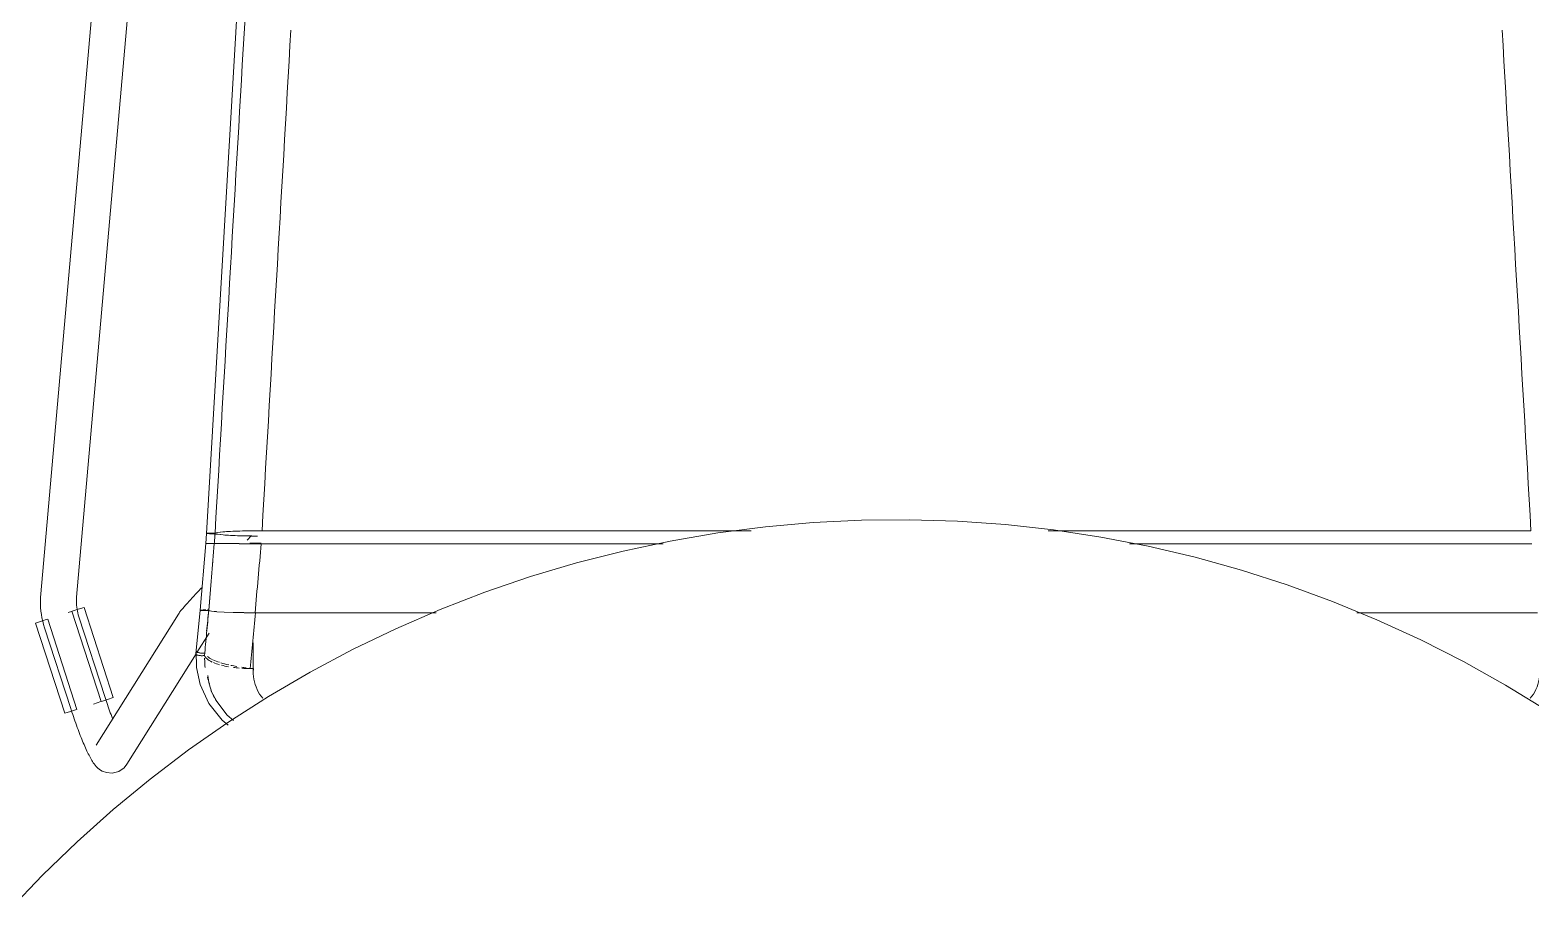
# Model space of a CAD drawing. Header units: millimetres. Extents: x 155927 to 326028, y -36033 to 97293.
# Drawn here: x 169468.3 to 169967.3, y 12575.3 to 12868 of the extents above; entities that cross this region are included whole.
import ezdxf

# ---------------------------------------------------------------- set-up
doc = ezdxf.new("R2010")
doc.units = ezdxf.units.MM
doc.header["$MEASUREMENT"] = 0
doc.layers.add('I-FURN', color=8, linetype='CONTINUOUS', lineweight=9)

msp = doc.modelspace()

# ---------------------------------------------------------------- linework, layer by layer
at = {"layer": 'I-FURN'}
for p, q in [((169510.78, 13123.77), (169471.83, 12680.44)), ((169483.79, 12679.39), (169521.08, 13103.89)), ((169546.27, 13032.48), (169526.98, 12700.57)), ((169530.7, 12700.88), (169529.81, 12700.67)), ((169532.45, 12701.07), (169530.7, 12700.88)), ((169534.95, 12701.23), (169532.45, 12701.07)), ((169538.08, 12701.36), (169534.95, 12701.23)), ((169541.65, 12701.43), (169538.08, 12701.36)), ((169545.43, 12701.46), (169541.65, 12701.43)), ((169708.03, 12701.46), (169545.43, 12701.46)), ((169545.43, 12701.46), (169708.03, 12701.46)), ((169712.79, 12702.77), (169696.92, 12700.71)), ((169728.72, 12704.2), (169712.79, 12702.77)), ((169744.7, 12704.99), (169728.72, 12704.2)), ((169760.7, 12705.13), (169744.7, 12704.99)), ((169776.69, 12704.64), (169760.7, 12705.13)), ((169792.65, 12703.51), (169776.69, 12704.64)), ((169808.55, 12701.74), (169792.65, 12703.51)), ((169967.34, 12701.46), (169806.76, 12701.46)), ((169806.76, 12701.46), (169967.34, 12701.46)), ((169824.37, 12699.34), (169808.55, 12701.74)), ((169526.7, 12697.21), (169524.88, 12675.01)), ((169526.77, 12697.21), (169526.7, 12697.21)), ((169526.7, 12697.21), (169526.77, 12697.21)), ((169526.71, 12697.21), (169526.97, 12700.57)), ((169526.77, 12697.21), (169526.71, 12697.21)), ((169526.71, 12697.21), (169526.77, 12697.21)), ((169527.25, 12697.2), (169526.96, 12697.2)), ((169526.96, 12697.2), (169527.25, 12697.2)), ((169527.04, 12700.6), (169526.98, 12700.57)), ((169526.98, 12700.57), (169527.05, 12700.54)), ((169527.23, 12700.62), (169527.04, 12700.6)), ((169527.05, 12700.54), (169527.24, 12700.51)), ((169527.52, 12700.64), (169527.23, 12700.62)), ((169527.24, 12700.51), (169527.53, 12700.49)), ((169527.64, 12697.22), (169527.25, 12697.21)), ((169527.64, 12697.2), (169527.25, 12697.2)), ((169527.25, 12697.2), (169527.63, 12697.2)), ((169527.26, 12697.21), (169527.64, 12697.22)), ((169527.91, 12700.66), (169527.52, 12700.64)), ((169527.53, 12700.49), (169527.91, 12700.47)), ((169527.63, 12697.2), (169528.08, 12697.2)), ((169527.64, 12697.22), (169528.09, 12697.22)), ((169528.09, 12697.22), (169527.64, 12697.22)), ((169528.09, 12697.2), (169527.64, 12697.2)), ((169528.36, 12700.67), (169527.91, 12700.66)), ((169527.91, 12700.47), (169528.37, 12700.46)), ((169528.08, 12697.2), (169528.57, 12697.2)), ((169528.09, 12697.22), (169528.58, 12697.22)), ((169528.58, 12697.22), (169528.09, 12697.22)), ((169528.58, 12697.2), (169528.09, 12697.2)), ((169528.85, 12700.68), (169528.36, 12700.67)), ((169528.37, 12700.46), (169528.86, 12700.46)), ((169528.57, 12697.2), (169529.07, 12697.2)), ((169528.58, 12697.22), (169529.08, 12697.22)), ((169529.08, 12697.22), (169528.58, 12697.22)), ((169529.07, 12697.2), (169528.58, 12697.2)), ((169529.34, 12700.68), (169528.85, 12700.68)), ((169528.86, 12700.46), (169529.35, 12700.46)), ((169529.54, 12697.2), (169529.07, 12697.2)), ((169529.07, 12697.2), (169529.54, 12697.2)), ((169529.08, 12697.22), (169529.55, 12697.22)), ((169529.55, 12697.22), (169529.08, 12697.22)), ((169529.81, 12700.67), (169529.34, 12700.68)), ((169529.35, 12700.46), (169529.82, 12700.47)), ((169530.43, 12697.19), (169529.54, 12697.2)), ((169529.54, 12697.2), (169530.43, 12697.19)), ((169529.82, 12700.47), (169530.72, 12700.26)), ((169532.17, 12697.17), (169530.43, 12697.19)), ((169530.43, 12697.19), (169532.18, 12697.17)), ((169532.19, 12697.24), (169530.44, 12697.23)), ((169530.45, 12697.23), (169532.2, 12697.24)), ((169530.72, 12700.26), (169532.47, 12700.07)), ((169534.68, 12697.16), (169532.18, 12697.17)), ((169532.18, 12697.17), (169534.68, 12697.16)), ((169534.69, 12697.26), (169532.19, 12697.24)), ((169532.2, 12697.24), (169534.7, 12697.26)), ((169532.47, 12700.07), (169534.97, 12699.9)), ((169537.81, 12697.15), (169534.68, 12697.16)), ((169534.68, 12697.16), (169537.81, 12697.15)), ((169537.82, 12697.26), (169534.69, 12697.26)), ((169534.7, 12697.26), (169537.82, 12697.26)), ((169534.97, 12699.9), (169538.09, 12699.78)), ((169537.81, 12697.15), (169541.38, 12697.15)), ((169541.38, 12697.15), (169537.82, 12697.15)), ((169538.09, 12699.78), (169541.64, 12699.7)), ((169541.94, 12699.82), (169540.47, 12698.29)), ((169541.38, 12697.27), (169545.16, 12697.27)), ((169545.16, 12697.27), (169541.38, 12697.27)), ((169545.17, 12697.15), (169541.38, 12697.15)), ((169541.38, 12697.15), (169545.17, 12697.15)), ((169541.64, 12699.7), (169543.89, 12699.68)), ((169678.81, 12697.15), (169545.17, 12697.15)), ((169545.17, 12697.15), (169678.81, 12697.15)), ((169681.15, 12698.02), (169665.5, 12694.7)), ((169696.92, 12700.71), (169681.15, 12698.02)), ((169840.08, 12696.3), (169824.37, 12699.34)), ((169967.6, 12697.15), (169833.86, 12697.15)), ((169833.86, 12697.15), (169967.6, 12697.15)), ((169855.65, 12692.64), (169840.08, 12696.3)), ((169665.5, 12694.7), (169650, 12690.75)), ((169871.07, 12688.36), (169855.65, 12692.64)), ((169634.66, 12686.19), (169619.52, 12681.02)), ((169650, 12690.75), (169634.66, 12686.19)), ((169886.3, 12683.47), (169871.07, 12688.36)), ((169523.64, 12680.69), (169524.05, 12681.13)), ((169524.05, 12681.13), (169524.47, 12681.59)), ((169524.47, 12681.59), (169524.91, 12682.05)), ((169524.91, 12682.05), (169525.35, 12682.52)), ((169619.52, 12681.02), (169604.6, 12675.24)), ((169901.33, 12677.97), (169886.3, 12683.47)), ((169471.76, 12679.3), (169471.72, 12678.16)), ((169471.72, 12678.16), (169471.74, 12677.02)), ((169471.74, 12677.02), (169471.8, 12675.88)), ((169471.83, 12680.44), (169471.76, 12679.3)), ((169483.72, 12678.04), (169483.74, 12678.7)), ((169483.73, 12677.38), (169483.72, 12678.04)), ((169483.77, 12676.72), (169483.73, 12677.38)), ((169483.74, 12678.7), (169483.78, 12679.36)), ((169483.83, 12676.06), (169483.77, 12676.72)), ((169483.78, 12679.36), (169483.79, 12679.39)), ((169483.92, 12675.4), (169483.83, 12676.06)), ((169484.32, 12675.35), (169486.27, 12675.98)), ((169495.96, 12645.97), (169486.27, 12675.98)), ((169519.16, 12675.72), (169519.39, 12675.99)), ((169519.39, 12675.99), (169519.63, 12676.27)), ((169519.63, 12676.27), (169519.89, 12676.56)), ((169519.89, 12676.56), (169520.16, 12676.87)), ((169520.16, 12676.87), (169520.45, 12677.19)), ((169520.45, 12677.19), (169520.75, 12677.53)), ((169520.75, 12677.53), (169521.07, 12677.88)), ((169521.07, 12677.88), (169521.39, 12678.24)), ((169521.39, 12678.24), (169521.74, 12678.62)), ((169521.74, 12678.62), (169522.09, 12679.01)), ((169522.09, 12679.01), (169522.46, 12679.41)), ((169522.46, 12679.41), (169522.84, 12679.83)), ((169522.84, 12679.83), (169523.23, 12680.25)), ((169523.23, 12680.25), (169523.64, 12680.69)), ((169916.12, 12671.88), (169901.33, 12677.97)), ((169470.12, 12670.76), (169472.07, 12671.39)), ((169471.8, 12675.88), (169471.9, 12674.74)), ((169471.9, 12674.74), (169472.05, 12673.61)), ((169472.05, 12673.61), (169472.25, 12672.49)), ((169472.07, 12671.39), (169474.04, 12672.03)), ((169472.25, 12672.49), (169472.49, 12671.37)), ((169472.49, 12671.37), (169472.78, 12670.26)), ((169483.85, 12642.06), (169474.16, 12672.07)), ((169480.97, 12674.26), (169482.13, 12674.64)), ((169482.23, 12674.67), (169491.92, 12644.66)), ((169482.35, 12674.71), (169484.32, 12675.35)), ((169484.03, 12674.75), (169483.92, 12675.4)), ((169484.17, 12674.1), (169484.03, 12674.75)), ((169484.34, 12673.46), (169484.17, 12674.1)), ((169484.53, 12672.83), (169484.34, 12673.46)), ((169493.24, 12646.02), (169484.53, 12672.83)), ((169517.63, 12673.74), (169490.32, 12630.16)), ((169517.63, 12673.74), (169517.84, 12674.07)), ((169517.84, 12674.07), (169518.03, 12674.32)), ((169518.03, 12674.32), (169518.2, 12674.55)), ((169518.2, 12674.55), (169518.37, 12674.77)), ((169518.37, 12674.77), (169518.55, 12675)), ((169518.55, 12675), (169518.74, 12675.23)), ((169518.74, 12675.23), (169518.94, 12675.47)), ((169518.94, 12675.47), (169519.16, 12675.72)), ((169524.88, 12675.01), (169523.45, 12660.52)), ((169524.94, 12675.03), (169524.88, 12675.01)), ((169524.88, 12675.01), (169524.94, 12675.03)), ((169524.95, 12674.98), (169524.88, 12675.01)), ((169524.88, 12675.01), (169524.94, 12674.98)), ((169525.13, 12675.06), (169524.94, 12675.03)), ((169524.94, 12675.03), (169525.13, 12675.06)), ((169524.94, 12674.98), (169525.13, 12674.96)), ((169525.42, 12675.08), (169525.13, 12675.06)), ((169525.13, 12675.06), (169525.42, 12675.08)), ((169525.13, 12674.96), (169525.43, 12674.94)), ((169525.43, 12674.94), (169525.14, 12674.96)), ((169525.8, 12675.1), (169525.42, 12675.08)), ((169525.42, 12675.08), (169525.8, 12675.1)), ((169525.43, 12674.94), (169525.81, 12674.92)), ((169525.82, 12674.92), (169525.43, 12674.94)), ((169526.25, 12675.11), (169525.8, 12675.1)), ((169525.8, 12675.1), (169526.26, 12675.11)), ((169525.81, 12674.92), (169526.27, 12674.91)), ((169526.27, 12674.91), (169525.82, 12674.92)), ((169526.74, 12675.11), (169526.25, 12675.11)), ((169526.26, 12675.11), (169526.75, 12675.11)), ((169526.27, 12674.91), (169526.76, 12674.9)), ((169526.76, 12674.9), (169526.27, 12674.91)), ((169526.76, 12674.9), (169527.25, 12674.91)), ((169527.26, 12674.91), (169526.76, 12674.9)), ((169527.71, 12675.1), (169527.24, 12675.11)), ((169527.24, 12675.11), (169527.72, 12675.1)), ((169527.25, 12674.91), (169527.73, 12674.92)), ((169527.73, 12674.92), (169527.26, 12674.91)), ((169528.61, 12674.72), (169527.73, 12674.92)), ((169527.73, 12674.92), (169528.62, 12674.72)), ((169530.33, 12674.55), (169528.62, 12674.72)), ((169528.62, 12674.72), (169530.35, 12674.54)), ((169532.79, 12674.39), (169530.35, 12674.54)), ((169530.35, 12674.54), (169532.83, 12674.39)), ((169532.83, 12674.39), (169535.93, 12674.28)), ((169535.86, 12674.28), (169532.83, 12674.39)), ((169535.92, 12674.28), (169535.86, 12674.28)), ((169539.37, 12674.21), (169535.93, 12674.28)), ((169535.93, 12674.28), (169539.37, 12674.21)), ((169539.46, 12674.2), (169543.23, 12674.18)), ((169543.1, 12674.18), (169539.46, 12674.2)), ((169543.23, 12674.18), (169603.34, 12674.18)), ((169603.34, 12674.18), (169543.23, 12674.18)), ((169604.6, 12675.24), (169589.93, 12668.88)), ((169909.43, 12674.18), (169969.54, 12674.18)), ((169969.54, 12674.18), (169909.43, 12674.18)), ((169930.66, 12665.2), (169916.12, 12671.88)), ((169479.81, 12640.75), (169470.12, 12670.76)), ((169472.78, 12670.26), (169473.1, 12669.17)), ((169473.1, 12669.17), (169473.12, 12669.12)), ((169473.12, 12669.12), (169481.83, 12642.31)), ((169523.76, 12660.92), (169527.8, 12667.37)), ((169589.93, 12668.88), (169575.51, 12661.93)), ((169523.66, 12655.95), (169523.58, 12661.41)), ((169542.52, 12664.14), (169542.52, 12654.38)), ((169575.51, 12661.93), (169561.39, 12654.41)), ((169944.92, 12657.94), (169930.66, 12665.2)), ((169500.49, 12623.79), (169523.52, 12660.55)), ((169524.88, 12650.3), (169523.66, 12655.95)), ((169958.87, 12650.12), (169944.92, 12657.94)), ((169542.57, 12655.63), (169541.53, 12655.63)), ((169561.39, 12654.41), (169547.58, 12646.33)), ((169493.35, 12645.69), (169493.24, 12646.02)), ((169495.96, 12645.97), (169494.01, 12645.34)), ((169527.78, 12643.99), (169524.88, 12650.3)), ((169530.35, 12644.7), (169528.44, 12648.38)), ((169547.58, 12646.33), (169534.1, 12637.71)), ((169972.5, 12641.75), (169958.87, 12650.12)), ((169481.76, 12641.38), (169479.81, 12640.75)), ((169483.73, 12642.02), (169481.76, 12641.38)), ((169481.98, 12641.85), (169481.83, 12642.31)), ((169482.22, 12641.11), (169481.98, 12641.85)), ((169482.47, 12640.38), (169482.22, 12641.11)), ((169489.34, 12643.83), (169491.82, 12644.63)), ((169494.01, 12645.34), (169492.04, 12644.7)), ((169493.58, 12645), (169493.35, 12645.69)), ((169493.81, 12644.31), (169493.58, 12645)), ((169494.04, 12643.62), (169493.81, 12644.31)), ((169494.28, 12642.94), (169494.04, 12643.62)), ((169494.51, 12642.27), (169494.28, 12642.94)), ((169494.75, 12641.6), (169494.51, 12642.27)), ((169494.98, 12640.95), (169494.75, 12641.6)), ((169532.12, 12638.46), (169527.78, 12643.99)), ((169533.85, 12640.12), (169530.35, 12644.7)), ((169482.72, 12639.64), (169482.47, 12640.38)), ((169482.97, 12638.92), (169482.72, 12639.64)), ((169483.22, 12638.19), (169482.97, 12638.92)), ((169483.48, 12637.48), (169483.22, 12638.19)), ((169483.73, 12636.77), (169483.48, 12637.48)), ((169483.99, 12636.07), (169483.73, 12636.77)), ((169484.24, 12635.38), (169483.99, 12636.07)), ((169495.22, 12640.3), (169494.98, 12640.95)), ((169495.45, 12639.66), (169495.22, 12640.3)), ((169495.69, 12639.04), (169495.45, 12639.66)), ((169534.1, 12637.71), (169520.98, 12628.56)), ((169534.17, 12636.82), (169532.12, 12638.46)), ((169535.93, 12638.39), (169533.85, 12640.12)), ((169484.5, 12634.71), (169484.24, 12635.38)), ((169484.75, 12634.04), (169484.5, 12634.71)), ((169485, 12633.39), (169484.75, 12634.04)), ((169485.26, 12632.75), (169485, 12633.39)), ((169485.51, 12632.12), (169485.26, 12632.75)), ((169485.75, 12631.51), (169485.51, 12632.12)), ((169486, 12630.92), (169485.75, 12631.51)), ((169486.25, 12630.34), (169486, 12630.92)), ((169486.49, 12629.77), (169486.25, 12630.34)), ((169486.73, 12629.23), (169486.49, 12629.77)), ((169486.97, 12628.7), (169486.73, 12629.23)), ((169487.2, 12628.19), (169486.97, 12628.7)), ((169487.44, 12627.7), (169487.2, 12628.19)), ((169487.67, 12627.23), (169487.44, 12627.7)), ((169487.9, 12626.77), (169487.67, 12627.23)), ((169488.12, 12626.33), (169487.9, 12626.77)), ((169488.35, 12625.91), (169488.12, 12626.33)), ((169520.98, 12628.56), (169508.24, 12618.88)), ((169488.58, 12625.5), (169488.35, 12625.91)), ((169488.82, 12625.1), (169488.58, 12625.5)), ((169489.06, 12624.7), (169488.82, 12625.1)), ((169489.32, 12624.32), (169489.06, 12624.7)), ((169489.6, 12623.93), (169489.32, 12624.32)), ((169489.91, 12623.52), (169489.6, 12623.93)), ((169490.28, 12623.1), (169489.91, 12623.52)), ((169490.74, 12622.63), (169490.28, 12623.1)), ((169491.37, 12622.11), (169490.74, 12622.63)), ((169492.28, 12621.55), (169491.37, 12622.11)), ((169493.66, 12621.03), (169492.28, 12621.55)), ((169495.64, 12620.85), (169493.66, 12621.03)), ((169497.86, 12621.44), (169495.64, 12620.85)), ((169499.6, 12622.66), (169497.86, 12621.44)), ((169499.6, 12622.66), (169500.49, 12623.79)), ((169508.24, 12618.88), (169495.89, 12608.71)), ((169495.89, 12608.71), (169483.96, 12598.05)), ((169483.96, 12598.05), (169472.47, 12586.92)), ((169472.47, 12586.92), (169461.43, 12575.34))]:
    msp.add_line(p, q, dxfattribs=at)
for points in [[(169529.81, 12700.67), (169533.03, 12756.07), (169539.47, 12866.83), (169545.91, 12977.43), (169549.13, 13032.67)], [(169982.95, 12700.67), (169979.73, 12756.07), (169973.29, 12866.83), (169966.85, 12977.43), (169963.63, 13032.67)], [(169545.43, 12701.46), (169548.63, 12756.99), (169551.82, 12812.52), (169555.02, 12867.95)], [(169957.75, 12867.95), (169960.94, 12812.49), (169964.14, 12756.99), (169967.34, 12701.46)], [(169529.82, 12700.47), (169529.23, 12700.45), (169527.72, 12700.45), (169526.98, 12700.53), (169526.97, 12700.57)], [(169527.73, 12674.92), (169528.03, 12678.62), (169528.64, 12686.05), (169529.24, 12693.48), (169529.54, 12697.2)], [(169529.81, 12700.67), (169529.77, 12700.09), (169529.68, 12698.93), (169529.59, 12697.78), (169529.54, 12697.2)], [(169529.82, 12700.47), (169529.78, 12699.93), (169529.69, 12698.84), (169529.6, 12697.76), (169529.55, 12697.22)], [(169544.14, 12685.65), (169544.48, 12689.48), (169544.82, 12693.31), (169545.17, 12697.15)], [(169528.92, 12689.66), (169528.96, 12690.07), (169528.99, 12690.48), (169529.02, 12690.89)], [(169527.72, 12675.1), (169528.02, 12678.75), (169528.32, 12682.4), (169528.62, 12686.05)], [(169543.1, 12674.18), (169543.45, 12678), (169543.79, 12681.82), (169544.14, 12685.65)], [(169527.73, 12674.92), (169527.49, 12672.39), (169527.01, 12667.35), (169526.53, 12662.4), (169526.29, 12659.96)], [(169527.71, 12675.1), (169527.48, 12672.73), (169527.24, 12670.36), (169527.01, 12668.02)], [(169543.23, 12674.18), (169542.92, 12671.04), (169542.33, 12664.79), (169541.79, 12658.65), (169541.53, 12655.63)], [(169523.64, 12661.26), (169523.68, 12661.22), (169523.8, 12661.13), (169524.1, 12660.99), (169524.48, 12660.88), (169524.94, 12660.78), (169525.43, 12660.72), (169525.93, 12660.68), (169526.24, 12660.69), (169526.39, 12660.69)], [(169528.84, 12657.79), (169528.14, 12658.12), (169527, 12658.82), (169526.44, 12659.57), (169526.29, 12659.96)], [(169526.33, 12659.13), (169526.34, 12658.48), (169526.38, 12657.83), (169526.44, 12657.18)], [(169526.47, 12655.96), (169526.38, 12656.78), (169526.37, 12657.6), (169526.38, 12658.43)], [(169527.3, 12659.61), (169527.71, 12659.28), (169528.23, 12658.96), (169528.87, 12658.65)], [(169529.12, 12658.53), (169529.75, 12658.24), (169530.5, 12657.96), (169531.32, 12657.7)], [(169531.27, 12656.91), (169530.54, 12657.12), (169529.9, 12657.35), (169529.31, 12657.59)], [(169531.74, 12657.54), (169532.55, 12657.29), (169533.42, 12657.06), (169534.34, 12656.85)], [(169534.32, 12656.23), (169533.48, 12656.37), (169532.67, 12656.54), (169531.94, 12656.72)], [(169535, 12656.69), (169535.66, 12656.55), (169536.35, 12656.41), (169537.05, 12656.28)], [(169537.81, 12655.79), (169537.16, 12655.85), (169536.52, 12655.92), (169535.89, 12656)], [(169538.69, 12656.04), (169539.16, 12655.98), (169539.64, 12655.92), (169540.12, 12655.87)], [(169527.26, 12652.71), (169527.46, 12651.99), (169527.69, 12651.27), (169527.96, 12650.56)], [(169541.53, 12655.63), (169540.57, 12655.63), (169539.64, 12655.67), (169538.73, 12655.72)], [(169542.52, 12654.11), (169542.51, 12654.61), (169542.53, 12655.12), (169542.57, 12655.63)]]:
    msp.add_open_spline(points, degree=3, dxfattribs=at)
for points, knots in [([(169529.81, 12700.67), (169530.09, 12700.81), (169531.48, 12701.02), (169534.84, 12701.24), (169538, 12701.37), (169541.61, 12701.44), (169544.16, 12701.46), (169545.43, 12701.46)], [-1, -1, -1, -1, -0.666667, -0.5, -0.333333, -0.166667, 0, 0, 0, 0]), ([(169526.97, 12700.57), (169526.98, 12700.59), (169527.11, 12700.61), (169527.51, 12700.65), (169527.89, 12700.66), (169528.35, 12700.67), (169528.84, 12700.68), (169529.35, 12700.68), (169529.66, 12700.67), (169529.81, 12700.67)], [-0.498493, -0.498493, -0.498493, -0.498493, -0.375, -0.3125, -0.25, -0.1875, -0.125, -0.0625, 0, 0, 0, 0]), ([(169543.89, 12699.68), (169541.87, 12699.69), (169538.64, 12699.75), (169534.85, 12699.9), (169531.5, 12700.12), (169530.11, 12700.32), (169529.82, 12700.47)], [-0.9335619, -0.9335619, -0.9335619, -0.9335619, -0.6666667, -0.5, -0.3333333, 0, 0, 0, 0]), ([(169526.29, 12659.96), (169526.15, 12659.94), (169525.86, 12659.91), (169525.44, 12659.89), (169525.07, 12659.9), (169524.77, 12659.93), (169524.5, 12659.96), (169524.25, 12660.01), (169524.03, 12660.07), (169523.83, 12660.14), (169523.64, 12660.24), (169523.54, 12660.32), (169523.5, 12660.37)], [0, 0, 0, 0, 0.0555556, 0.1111111, 0.1666667, 0.1944444, 0.2222222, 0.2777778, 0.3055556, 0.3333333, 0.3888889, 0.4444444, 0.4444444, 0.4444444, 0.4444444]), ([(169530.36, 12644.72), (169529.85, 12645.54), (169528.26, 12648.26), (169527.67, 12651.25), (169527.38, 12653.35)], [-0.4024189, -0.4024189, -0.4024189, -0.4024189, -0.3333333, -0.1789981, -0.1789981, -0.1789981, -0.1789981]), ([(169545.68, 12645.73), (169544.92, 12646.64), (169542.99, 12649.64), (169542.36, 12653.24), (169542.57, 12655.63)], [0.5, 0.5, 0.5, 0.5, 0.6666667, 1, 1, 1, 1]), ([(169970.19, 12655.63), (169970.41, 12653.24), (169969.78, 12649.64), (169967.85, 12646.64), (169967.08, 12645.73)], [0, 0, 0, 0, 0.3333333, 0.5, 0.5, 0.5, 0.5])]:
    msp.add_open_spline(points, degree=3, knots=knots, dxfattribs=at)

doc.saveas('drawing.dxf')
